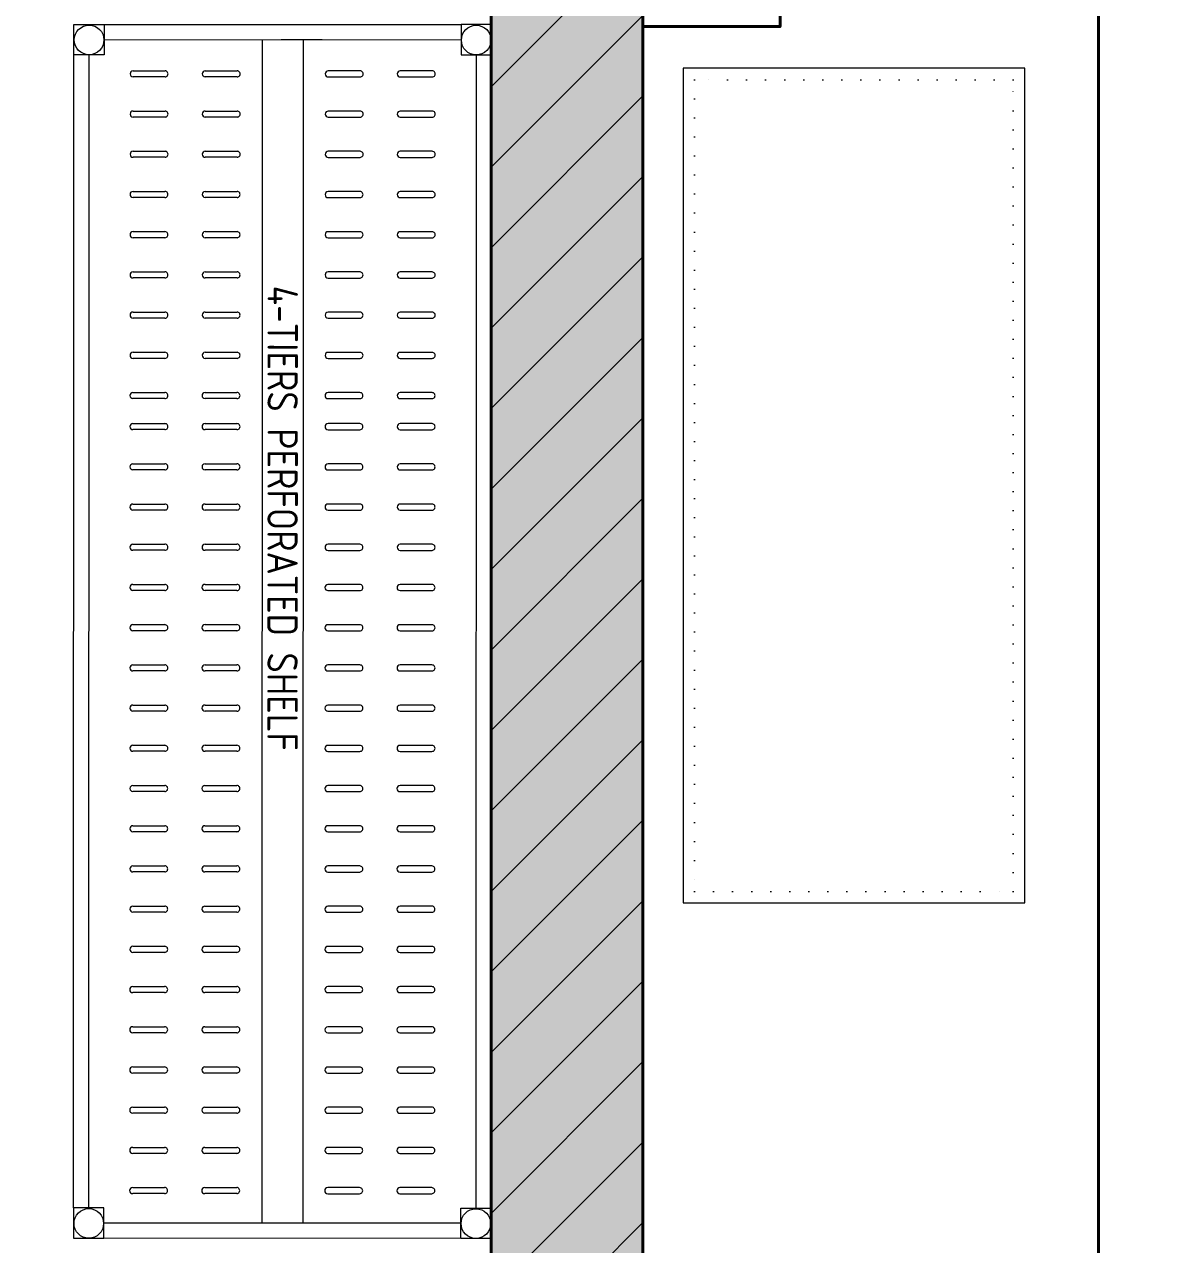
# Model space of a CAD drawing. Header units: millimetres. Extents: x 886808 to 1650903, y -1008069 to 230892.
# Drawn here: x 944304 to 945806, y -365685 to -364076 of the extents above; entities that cross this region are included whole.
import ezdxf

# ---------------------------------------------------------------- set-up
doc = ezdxf.new("R2010")
doc.units = ezdxf.units.MM
doc.linetypes.add('CENTER', pattern=[2, 1.25, -0.25, 0.25, -0.25])
doc.linetypes.add('DOT', pattern=[0.25, 0, -0.25])
doc.layers.get('0').update_dxf_attribs({"lineweight": 0})
for name, color, linetype, lineweight in [('01- NET TUONG- 242', 242, 'Continuous', 40), ('04-Net thay', 150, 'Continuous', 20), ('8l NET TO', 8, 'Continuous', 9), ('A-Wall', 113, 'Continuous', 30), ('A_Dim', 8, 'Continuous', 5), ('HACTH', 8, 'Continuous', 0), ('hatch', 250, 'Continuous', 0), ('I-FURN', 252, 'Continuous', 5)]:
    doc.layers.add(name, color=color, linetype=linetype, lineweight=lineweight)
doc.styles.add('MtXpl_architxt_shx', font='architxt.shx')
doc.styles.add('TIÊU ĐỀ', font='arial.ttf', dxfattribs={"height": 230})
doc.dimstyles.new('1-100', dxfattribs={"dimtxt": 230, "dimasz": 150, "dimexe": 150, "dimexo": 300, "dimgap": 90, "dimtad": 1, "dimdec": 0, "dimrnd": 5, "dimzin": 0, "dimtxsty": 'TIÊU ĐỀ', "dimblk": 'ARCHTICK', "dimcen": 100, "dimdle": 120, "dimclrd": 256, "dimclre": 256, "dimclrt": 2, "dimadec": 0, "dimazin": 0, "dimtfac": 1, "dimtdec": 0, "dimtix": 1, "dimtmove": 1, "dimatfit": 3, "dimldrblk": 'OPEN30', "dimfxl": 900, "dimtolj": 1, "dimtzin": 0, "dimlwd": 13, "dimlwe": 13, "dimarcsym": 1})

# ---------------------------------------------------------------- blocks, each defined once
blk = doc.blocks.new('TRUC KHU BEP')
at = {"layer": '8l NET TO', "color": 251, "linetype": 'CENTER', "ltscale": 1000, "true_color": 0x636466, "transparency": 33554636}
blk.add_line((10000, -3998.8), (10000, 41158.2), dxfattribs=at)
blk = doc.blocks.new('A$C26DD556D')
at = {"layer": 'hatch', "transparency": 33554636}
for p, q in [((11259.9, 6069.2), (11259.9, 6109.2)), ((11259.9, 6109.2), (11299.9, 6109.2)), ((11259.9, 6069.2), (11259.9, 6109.2)), ((11299.9, 6109.2), (11769.9, 6109)), ((11299.9, 6109.2), (11299.9, 6069.2)), ((11809.9, 6109), (11769.9, 6109)), ((11769.9, 6109), (11769.9, 6069)), ((11809.9, 6069), (11809.9, 6109)), ((11809.9, 6069), (11809.9, 6109)), ((11299.9, 6089.2), (11769.9, 6089)), ((11507.9, 6089.1), (11507.5, 4529.1)), ((11532.9, 6089.1), (11586.9, 6089.1)), ((11561.9, 6089.1), (11561.5, 4529.1)), ((11259.5, 4549.2), (11259.9, 6069.2)), ((11299.9, 6069.2), (11259.9, 6069.2)), ((11299.9, 6069.2), (11259.9, 6069.2)), ((11279.5, 4549.2), (11279.9, 6069.2)), ((11299.9, 6069.2), (11299.9, 6069.2)), ((11299.9, 6069.2), (11299.9, 6069.2)), ((11769.9, 6069), (11769.9, 6069)), ((11769.9, 6069), (11809.9, 6069)), ((11789.9, 6069), (11789.5, 4549)), ((11809.9, 6069), (11809.5, 4549)), ((11809.9, 6069), (11809.9, 6069)), ((11809.9, 6069), (11809.9, 6069)), ((11337.9, 6048), (11379.9, 6048)), ((11432.9, 6048), (11474.9, 6048)), ((11636.9, 6047.9), (11594.9, 6047.9)), ((11731.9, 6047.9), (11689.9, 6047.9)), ((11379.9, 6040), (11337.9, 6040)), ((11474.9, 6040), (11432.9, 6040)), ((11594.9, 6039.9), (11636.9, 6039.9)), ((11689.9, 6039.9), (11731.9, 6039.9)), ((11337.9, 5995), (11379.9, 5995)), ((11379.9, 5987), (11337.9, 5987)), ((11432.9, 5995), (11474.9, 5995)), ((11474.9, 5987), (11432.9, 5987)), ((11636.9, 5994.9), (11594.9, 5994.9)), ((11594.9, 5986.9), (11636.9, 5986.9)), ((11731.9, 5994.9), (11689.9, 5994.9)), ((11689.9, 5986.9), (11731.9, 5986.9)), ((11337.9, 5942), (11379.9, 5942)), ((11432.9, 5942), (11474.9, 5942)), ((11636.9, 5941.9), (11594.9, 5941.9)), ((11731.9, 5941.9), (11689.9, 5941.9)), ((11379.9, 5934), (11337.9, 5934)), ((11474.9, 5934), (11432.9, 5934)), ((11594.9, 5933.9), (11636.9, 5933.9)), ((11689.9, 5933.9), (11731.9, 5933.9)), ((11337.8, 5889), (11379.8, 5889)), ((11432.8, 5889), (11474.8, 5889)), ((11636.8, 5888.9), (11594.8, 5888.9)), ((11731.8, 5888.9), (11689.8, 5888.9)), ((11379.8, 5881), (11337.8, 5881)), ((11474.8, 5881), (11432.8, 5881)), ((11594.8, 5880.9), (11636.8, 5880.9)), ((11689.8, 5880.9), (11731.8, 5880.9)), ((11337.8, 5836), (11379.8, 5836)), ((11379.8, 5828), (11337.8, 5828)), ((11432.8, 5836), (11474.8, 5836)), ((11474.8, 5828), (11432.8, 5828)), ((11636.8, 5835.9), (11594.8, 5835.9)), ((11594.8, 5827.9), (11636.8, 5827.9)), ((11731.8, 5835.9), (11689.8, 5835.9)), ((11689.8, 5827.9), (11731.8, 5827.9)), ((11337.8, 5783), (11379.8, 5783)), ((11379.8, 5775), (11337.8, 5775)), ((11432.8, 5783), (11474.8, 5783)), ((11474.8, 5775), (11432.8, 5775)), ((11636.8, 5782.9), (11594.8, 5782.9)), ((11594.8, 5774.9), (11636.8, 5774.9)), ((11731.8, 5782.9), (11689.8, 5782.9)), ((11689.8, 5774.9), (11731.8, 5774.9)), ((11337.8, 5730), (11379.8, 5730)), ((11432.8, 5730), (11474.8, 5730)), ((11636.8, 5729.9), (11594.8, 5729.9)), ((11731.8, 5729.9), (11689.8, 5729.9)), ((11379.8, 5722), (11337.8, 5722)), ((11474.8, 5722), (11432.8, 5722)), ((11594.8, 5721.9), (11636.8, 5721.9)), ((11689.8, 5721.9), (11731.8, 5721.9)), ((11337.8, 5677), (11379.8, 5677)), ((11379.8, 5669), (11337.8, 5669)), ((11432.8, 5677), (11474.8, 5677)), ((11474.8, 5669), (11432.8, 5669)), ((11636.8, 5676.9), (11594.8, 5676.9)), ((11594.8, 5668.9), (11636.8, 5668.9)), ((11731.8, 5676.9), (11689.8, 5676.9)), ((11689.8, 5668.9), (11731.8, 5668.9)), ((11337.7, 5624), (11379.7, 5624)), ((11379.7, 5616), (11337.7, 5616)), ((11432.7, 5624), (11474.7, 5624)), ((11474.7, 5616), (11432.7, 5616)), ((11636.7, 5623.9), (11594.7, 5623.9)), ((11594.7, 5615.9), (11636.7, 5615.9)), ((11731.7, 5623.9), (11689.7, 5623.9)), ((11689.7, 5615.9), (11731.7, 5615.9)), ((11337.7, 5583), (11379.7, 5583)), ((11432.7, 5583), (11474.7, 5583)), ((11636.7, 5582.9), (11594.7, 5582.9)), ((11731.7, 5582.9), (11689.7, 5582.9)), ((11379.7, 5575), (11337.7, 5575)), ((11474.7, 5575), (11432.7, 5575)), ((11594.7, 5574.9), (11636.7, 5574.9)), ((11689.7, 5574.9), (11731.7, 5574.9)), ((11337.7, 5530), (11379.7, 5530)), ((11379.7, 5522), (11337.7, 5522)), ((11432.7, 5530), (11474.7, 5530)), ((11474.7, 5522), (11432.7, 5522)), ((11636.7, 5529.9), (11594.7, 5529.9)), ((11594.7, 5521.9), (11636.7, 5521.9)), ((11731.7, 5529.9), (11689.7, 5529.9)), ((11689.7, 5521.9), (11731.7, 5521.9)), ((11337.7, 5477), (11379.7, 5477)), ((11379.7, 5469), (11337.7, 5469)), ((11432.7, 5477), (11474.7, 5477)), ((11474.7, 5469), (11432.7, 5469)), ((11636.7, 5476.9), (11594.7, 5476.9)), ((11594.7, 5468.9), (11636.7, 5468.9)), ((11731.7, 5476.9), (11689.7, 5476.9)), ((11689.7, 5468.9), (11731.7, 5468.9)), ((11337.7, 5424), (11379.7, 5424)), ((11432.7, 5424), (11474.7, 5424)), ((11636.7, 5423.9), (11594.7, 5423.9)), ((11731.7, 5423.9), (11689.7, 5423.9)), ((11379.7, 5416), (11337.7, 5416)), ((11474.7, 5416), (11432.7, 5416)), ((11594.7, 5415.9), (11636.7, 5415.9)), ((11689.7, 5415.9), (11731.7, 5415.9)), ((11337.6, 5371), (11379.6, 5371)), ((11379.6, 5363), (11337.6, 5363)), ((11432.6, 5371), (11474.6, 5371)), ((11474.6, 5363), (11432.6, 5363)), ((11636.6, 5370.9), (11594.6, 5370.9)), ((11594.6, 5362.9), (11636.6, 5362.9)), ((11731.6, 5370.9), (11689.6, 5370.9)), ((11689.6, 5362.9), (11731.6, 5362.9)), ((11337.6, 5318), (11379.6, 5318)), ((11379.6, 5310), (11337.6, 5310)), ((11432.6, 5318), (11474.6, 5318)), ((11474.6, 5310), (11432.6, 5310)), ((11636.6, 5317.9), (11594.6, 5317.9)), ((11594.6, 5309.9), (11636.6, 5309.9)), ((11731.6, 5317.9), (11689.6, 5317.9)), ((11689.6, 5309.9), (11731.6, 5309.9)), ((11337.6, 5265), (11379.6, 5265)), ((11432.6, 5265), (11474.6, 5265)), ((11636.6, 5264.9), (11594.6, 5264.9)), ((11731.6, 5264.9), (11689.6, 5264.9)), ((11379.6, 5257), (11337.6, 5257)), ((11474.6, 5257), (11432.6, 5257)), ((11594.6, 5256.9), (11636.6, 5256.9)), ((11689.6, 5256.9), (11731.6, 5256.9)), ((11337.6, 5212), (11379.6, 5212)), ((11432.6, 5212), (11474.6, 5212)), ((11636.6, 5211.9), (11594.6, 5211.9)), ((11731.6, 5211.9), (11689.6, 5211.9)), ((11379.6, 5204), (11337.6, 5204)), ((11474.6, 5204), (11432.6, 5204)), ((11594.6, 5203.9), (11636.6, 5203.9)), ((11689.6, 5203.9), (11731.6, 5203.9)), ((11337.6, 5159), (11379.6, 5159)), ((11379.6, 5151), (11337.6, 5151)), ((11432.6, 5159), (11474.6, 5159)), ((11474.6, 5151), (11432.6, 5151)), ((11636.6, 5158.9), (11594.6, 5158.9)), ((11594.6, 5150.9), (11636.6, 5150.9)), ((11731.6, 5158.9), (11689.6, 5158.9)), ((11689.6, 5150.9), (11731.6, 5150.9)), ((11337.5, 5106), (11379.5, 5106)), ((11432.5, 5106), (11474.5, 5106)), ((11636.5, 5105.9), (11594.5, 5105.9)), ((11731.5, 5105.9), (11689.5, 5105.9)), ((11379.5, 5098), (11337.5, 5098)), ((11474.5, 5098), (11432.5, 5098)), ((11594.5, 5097.9), (11636.5, 5097.9)), ((11689.5, 5097.9), (11731.5, 5097.9)), ((11337.5, 5053), (11379.5, 5053)), ((11432.5, 5053), (11474.5, 5053)), ((11636.5, 5052.9), (11594.5, 5052.9)), ((11731.5, 5052.9), (11689.5, 5052.9)), ((11379.5, 5045), (11337.5, 5045)), ((11474.5, 5045), (11432.5, 5045)), ((11594.5, 5044.9), (11636.5, 5044.9)), ((11689.5, 5044.9), (11731.5, 5044.9)), ((11337.5, 5000), (11379.5, 5000)), ((11379.5, 4992), (11337.5, 4992)), ((11432.5, 5000), (11474.5, 5000)), ((11474.5, 4992), (11432.5, 4992)), ((11636.5, 4999.9), (11594.5, 4999.9)), ((11594.5, 4991.9), (11636.5, 4991.9)), ((11731.5, 4999.9), (11689.5, 4999.9)), ((11689.5, 4991.9), (11731.5, 4991.9)), ((11337.5, 4947), (11379.5, 4947)), ((11379.5, 4939), (11337.5, 4939)), ((11432.5, 4947), (11474.5, 4947)), ((11474.5, 4939), (11432.5, 4939)), ((11636.5, 4946.9), (11594.5, 4946.9)), ((11594.5, 4938.9), (11636.5, 4938.9)), ((11731.5, 4946.9), (11689.5, 4946.9)), ((11689.5, 4938.9), (11731.5, 4938.9)), ((11337.5, 4894), (11379.5, 4894)), ((11432.5, 4894), (11474.5, 4894)), ((11636.5, 4893.9), (11594.5, 4893.9)), ((11731.5, 4893.9), (11689.5, 4893.9)), ((11379.5, 4886), (11337.5, 4886)), ((11474.5, 4886), (11432.5, 4886)), ((11594.5, 4885.9), (11636.5, 4885.9)), ((11689.5, 4885.9), (11731.5, 4885.9)), ((11337.4, 4841), (11379.4, 4841)), ((11379.4, 4833), (11337.4, 4833)), ((11432.4, 4841), (11474.4, 4841)), ((11474.4, 4833), (11432.4, 4833)), ((11636.4, 4840.9), (11594.4, 4840.9)), ((11594.4, 4832.9), (11636.4, 4832.9)), ((11731.4, 4840.9), (11689.4, 4840.9)), ((11689.4, 4832.9), (11731.4, 4832.9)), ((11337.4, 4788), (11379.4, 4788)), ((11379.4, 4780), (11337.4, 4780)), ((11432.4, 4788), (11474.4, 4788)), ((11474.4, 4780), (11432.4, 4780)), ((11636.4, 4787.9), (11594.4, 4787.9)), ((11594.4, 4779.9), (11636.4, 4779.9)), ((11731.4, 4787.9), (11689.4, 4787.9)), ((11689.4, 4779.9), (11731.4, 4779.9)), ((11337.4, 4735), (11379.4, 4735)), ((11432.4, 4735), (11474.4, 4735)), ((11636.4, 4734.9), (11594.4, 4734.9)), ((11731.4, 4734.9), (11689.4, 4734.9)), ((11379.4, 4727), (11337.4, 4727)), ((11474.4, 4727), (11432.4, 4727)), ((11594.4, 4726.9), (11636.4, 4726.9)), ((11689.4, 4726.9), (11731.4, 4726.9)), ((11337.4, 4682), (11379.4, 4682)), ((11432.4, 4682), (11474.4, 4682)), ((11636.4, 4681.9), (11594.4, 4681.9)), ((11731.4, 4681.9), (11689.4, 4681.9)), ((11379.4, 4674), (11337.4, 4674)), ((11474.4, 4674), (11432.4, 4674)), ((11594.4, 4673.9), (11636.4, 4673.9)), ((11689.4, 4673.9), (11731.4, 4673.9)), ((11337.4, 4629), (11379.4, 4629)), ((11379.4, 4621), (11337.4, 4621)), ((11432.4, 4629), (11474.4, 4629)), ((11474.4, 4621), (11432.4, 4621)), ((11636.4, 4628.9), (11594.4, 4628.9)), ((11594.4, 4620.9), (11636.4, 4620.9)), ((11731.4, 4628.9), (11689.4, 4628.9)), ((11689.4, 4620.9), (11731.4, 4620.9)), ((11337.3, 4576), (11379.3, 4576)), ((11379.3, 4568), (11337.3, 4568)), ((11432.3, 4576), (11474.3, 4576)), ((11474.3, 4568), (11432.3, 4568)), ((11636.3, 4575.9), (11594.3, 4575.9)), ((11594.3, 4567.9), (11636.3, 4567.9)), ((11731.3, 4575.9), (11689.3, 4575.9)), ((11689.3, 4567.9), (11731.3, 4567.9)), ((11299.5, 4549.2), (11259.5, 4549.2)), ((11259.5, 4549.2), (11259.5, 4509.2)), ((11299.5, 4549.2), (11259.5, 4549.2)), ((11259.5, 4549.2), (11259.5, 4509.2)), ((11299.5, 4509.2), (11299.5, 4549.2)), ((11299.5, 4549.2), (11299.5, 4549.2)), ((11299.5, 4549.2), (11299.5, 4549.2)), ((11769.5, 4509), (11769.5, 4549)), ((11769.5, 4549), (11769.5, 4549)), ((11769.5, 4549), (11809.5, 4549)), ((11809.5, 4549), (11809.5, 4549)), ((11809.5, 4549), (11809.5, 4509)), ((11809.5, 4549), (11809.5, 4549)), ((11809.5, 4549), (11809.5, 4509)), ((11769.5, 4529), (11299.5, 4529.2)), ((11586.5, 4529.1), (11532.5, 4529.1)), ((11259.5, 4509.2), (11299.5, 4509.2)), ((11769.5, 4509), (11299.5, 4509.2)), ((11809.5, 4509), (11769.5, 4509))]:
    blk.add_line(p, q, dxfattribs=at)
for centre in [(11279.9, 6088.7), (11789.9, 6088.5), (11279.5, 4528.7), (11789.5, 4528.5)]:
    blk.add_circle(centre, 19.5, dxfattribs=at)
for centre, start, end in [((11337.9, 6044), 89.9777, 269.9777), ((11379.9, 6044), 269.9777, 89.9777), ((11432.9, 6044), 89.9777, 269.9777), ((11474.9, 6044), 269.9777, 89.9777), ((11594.9, 6043.9), 89.9777, 269.9777), ((11636.9, 6043.9), 269.9777, 89.9777), ((11689.9, 6043.9), 89.9777, 269.9777), ((11731.9, 6043.9), 269.9777, 89.9777), ((11337.9, 5991), 89.9777, 269.9777), ((11379.9, 5991), 269.9777, 89.9777), ((11432.9, 5991), 89.9777, 269.9777), ((11474.9, 5991), 269.9777, 89.9777), ((11594.9, 5990.9), 89.9777, 269.9777), ((11636.9, 5990.9), 269.9777, 89.9777), ((11689.9, 5990.9), 89.9777, 269.9777), ((11731.9, 5990.9), 269.9777, 89.9777), ((11337.9, 5938), 89.9777, 269.9777), ((11379.9, 5938), 269.9777, 89.9777), ((11432.9, 5938), 89.9777, 269.9777), ((11474.9, 5938), 269.9777, 89.9777), ((11594.9, 5937.9), 89.9777, 269.9777), ((11636.9, 5937.9), 269.9777, 89.9777), ((11689.9, 5937.9), 89.9777, 269.9777), ((11731.9, 5937.9), 269.9777, 89.9777), ((11337.8, 5885), 89.9777, 269.9777), ((11379.8, 5885), 269.9777, 89.9777), ((11432.8, 5885), 89.9777, 269.9777), ((11474.8, 5885), 269.9777, 89.9777), ((11594.8, 5884.9), 89.9777, 269.9777), ((11636.8, 5884.9), 269.9777, 89.9777), ((11689.8, 5884.9), 89.9777, 269.9777), ((11731.8, 5884.9), 269.9777, 89.9777), ((11337.8, 5832), 89.9777, 269.9777), ((11379.8, 5832), 269.9777, 89.9777), ((11432.8, 5832), 89.9777, 269.9777), ((11474.8, 5832), 269.9777, 89.9777), ((11594.8, 5831.9), 89.9777, 269.9777), ((11636.8, 5831.9), 269.9777, 89.9777), ((11689.8, 5831.9), 89.9777, 269.9777), ((11731.8, 5831.9), 269.9777, 89.9777), ((11337.8, 5779), 89.9777, 269.9777), ((11379.8, 5779), 269.9777, 89.9777), ((11432.8, 5779), 89.9777, 269.9777), ((11474.8, 5779), 269.9777, 89.9777), ((11594.8, 5778.9), 89.9777, 269.9777), ((11636.8, 5778.9), 269.9777, 89.9777), ((11689.8, 5778.9), 89.9777, 269.9777), ((11731.8, 5778.9), 269.9777, 89.9777), ((11337.8, 5726), 89.9777, 269.9777), ((11379.8, 5726), 269.9777, 89.9777), ((11432.8, 5726), 89.9777, 269.9777), ((11474.8, 5726), 269.9777, 89.9777), ((11594.8, 5725.9), 89.9777, 269.9777), ((11636.8, 5725.9), 269.9777, 89.9777), ((11689.8, 5725.9), 89.9777, 269.9777), ((11731.8, 5725.9), 269.9777, 89.9777), ((11337.8, 5673), 89.9777, 269.9777), ((11379.8, 5673), 269.9777, 89.9777), ((11432.8, 5673), 89.9777, 269.9777), ((11474.8, 5673), 269.9777, 89.9777), ((11594.8, 5672.9), 89.9777, 269.9777), ((11636.8, 5672.9), 269.9777, 89.9777), ((11689.8, 5672.9), 89.9777, 269.9777), ((11731.8, 5672.9), 269.9777, 89.9777), ((11337.7, 5620), 89.9777, 269.9777), ((11379.7, 5620), 269.9777, 89.9777), ((11432.7, 5620), 89.9777, 269.9777), ((11474.7, 5620), 269.9777, 89.9777), ((11594.7, 5619.9), 89.9777, 269.9777), ((11636.7, 5619.9), 269.9777, 89.9777), ((11689.7, 5619.9), 89.9777, 269.9777), ((11731.7, 5619.9), 269.9777, 89.9777), ((11337.7, 5579), 89.9777, 269.9777), ((11379.7, 5579), 269.9777, 89.9777), ((11432.7, 5579), 89.9777, 269.9777), ((11474.7, 5579), 269.9777, 89.9777), ((11594.7, 5578.9), 89.9777, 269.9777), ((11636.7, 5578.9), 269.9777, 89.9777), ((11689.7, 5578.9), 89.9777, 269.9777), ((11731.7, 5578.9), 269.9777, 89.9777), ((11337.7, 5526), 89.9777, 269.9777), ((11379.7, 5526), 269.9777, 89.9777), ((11432.7, 5526), 89.9777, 269.9777), ((11474.7, 5526), 269.9777, 89.9777), ((11594.7, 5525.9), 89.9777, 269.9777), ((11636.7, 5525.9), 269.9777, 89.9777), ((11689.7, 5525.9), 89.9777, 269.9777), ((11731.7, 5525.9), 269.9777, 89.9777), ((11337.7, 5473), 89.9777, 269.9777), ((11379.7, 5473), 269.9777, 89.9777), ((11432.7, 5473), 89.9777, 269.9777), ((11474.7, 5473), 269.9777, 89.9777), ((11594.7, 5472.9), 89.9777, 269.9777), ((11636.7, 5472.9), 269.9777, 89.9777), ((11689.7, 5472.9), 89.9777, 269.9777), ((11731.7, 5472.9), 269.9777, 89.9777), ((11337.7, 5420), 89.9777, 269.9777), ((11379.7, 5420), 269.9777, 89.9777), ((11432.7, 5420), 89.9777, 269.9777), ((11474.7, 5420), 269.9777, 89.9777), ((11594.7, 5419.9), 89.9777, 269.9777), ((11636.7, 5419.9), 269.9777, 89.9777), ((11689.7, 5419.9), 89.9777, 269.9777), ((11731.7, 5419.9), 269.9777, 89.9777), ((11337.6, 5367), 89.9777, 269.9777), ((11379.6, 5367), 269.9777, 89.9777), ((11432.6, 5367), 89.9777, 269.9777), ((11474.6, 5367), 269.9777, 89.9777), ((11594.6, 5366.9), 89.9777, 269.9777), ((11636.6, 5366.9), 269.9777, 89.9777), ((11689.6, 5366.9), 89.9777, 269.9777), ((11731.6, 5366.9), 269.9777, 89.9777), ((11337.6, 5314), 89.9777, 269.9777), ((11379.6, 5314), 269.9777, 89.9777), ((11432.6, 5314), 89.9777, 269.9777), ((11474.6, 5314), 269.9777, 89.9777), ((11594.6, 5313.9), 89.9777, 269.9777), ((11636.6, 5313.9), 269.9777, 89.9777), ((11689.6, 5313.9), 89.9777, 269.9777), ((11731.6, 5313.9), 269.9777, 89.9777), ((11337.6, 5261), 89.9777, 269.9777), ((11379.6, 5261), 269.9777, 89.9777), ((11432.6, 5261), 89.9777, 269.9777), ((11474.6, 5261), 269.9777, 89.9777), ((11594.6, 5260.9), 89.9777, 269.9777), ((11636.6, 5260.9), 269.9777, 89.9777), ((11689.6, 5260.9), 89.9777, 269.9777), ((11731.6, 5260.9), 269.9777, 89.9777), ((11337.6, 5208), 89.9777, 269.9777), ((11379.6, 5208), 269.9777, 89.9777), ((11432.6, 5208), 89.9777, 269.9777), ((11474.6, 5208), 269.9777, 89.9777), ((11594.6, 5207.9), 89.9777, 269.9777), ((11636.6, 5207.9), 269.9777, 89.9777), ((11689.6, 5207.9), 89.9777, 269.9777), ((11731.6, 5207.9), 269.9777, 89.9777), ((11337.6, 5155), 89.9777, 269.9777), ((11379.6, 5155), 269.9777, 89.9777), ((11432.6, 5155), 89.9777, 269.9777), ((11474.6, 5155), 269.9777, 89.9777), ((11594.6, 5154.9), 89.9777, 269.9777), ((11636.6, 5154.9), 269.9777, 89.9777), ((11689.6, 5154.9), 89.9777, 269.9777), ((11731.6, 5154.9), 269.9777, 89.9777), ((11337.5, 5102), 89.9777, 269.9777), ((11379.5, 5102), 269.9777, 89.9777), ((11432.5, 5102), 89.9777, 269.9777), ((11474.5, 5102), 269.9777, 89.9777), ((11594.5, 5101.9), 89.9777, 269.9777), ((11636.5, 5101.9), 269.9777, 89.9777), ((11689.5, 5101.9), 89.9777, 269.9777), ((11731.5, 5101.9), 269.9777, 89.9777), ((11337.5, 5049), 89.9777, 269.9777), ((11379.5, 5049), 269.9777, 89.9777), ((11432.5, 5049), 89.9777, 269.9777), ((11474.5, 5049), 269.9777, 89.9777), ((11594.5, 5048.9), 89.9777, 269.9777), ((11636.5, 5048.9), 269.9777, 89.9777), ((11689.5, 5048.9), 89.9777, 269.9777), ((11731.5, 5048.9), 269.9777, 89.9777), ((11337.5, 4996), 89.9777, 269.9777), ((11379.5, 4996), 269.9777, 89.9777), ((11432.5, 4996), 89.9777, 269.9777), ((11474.5, 4996), 269.9777, 89.9777), ((11594.5, 4995.9), 89.9777, 269.9777), ((11636.5, 4995.9), 269.9777, 89.9777), ((11689.5, 4995.9), 89.9777, 269.9777), ((11731.5, 4995.9), 269.9777, 89.9777), ((11337.5, 4943), 89.9777, 269.9777), ((11379.5, 4943), 269.9777, 89.9777), ((11432.5, 4943), 89.9777, 269.9777), ((11474.5, 4943), 269.9777, 89.9777), ((11594.5, 4942.9), 89.9777, 269.9777), ((11636.5, 4942.9), 269.9777, 89.9777), ((11689.5, 4942.9), 89.9777, 269.9777), ((11731.5, 4942.9), 269.9777, 89.9777), ((11337.5, 4890), 89.9777, 269.9777), ((11379.5, 4890), 269.9777, 89.9777), ((11432.5, 4890), 89.9777, 269.9777), ((11474.5, 4890), 269.9777, 89.9777), ((11594.5, 4889.9), 89.9777, 269.9777), ((11636.5, 4889.9), 269.9777, 89.9777), ((11689.5, 4889.9), 89.9777, 269.9777), ((11731.5, 4889.9), 269.9777, 89.9777), ((11337.4, 4837), 89.9777, 269.9777), ((11379.4, 4837), 269.9777, 89.9777), ((11432.4, 4837), 89.9777, 269.9777), ((11474.4, 4837), 269.9777, 89.9777), ((11594.4, 4836.9), 89.9777, 269.9777), ((11636.4, 4836.9), 269.9777, 89.9777), ((11689.4, 4836.9), 89.9777, 269.9777), ((11731.4, 4836.9), 269.9777, 89.9777), ((11337.4, 4784), 89.9777, 269.9777), ((11379.4, 4784), 269.9777, 89.9777), ((11432.4, 4784), 89.9777, 269.9777), ((11474.4, 4784), 269.9777, 89.9777), ((11594.4, 4783.9), 89.9777, 269.9777), ((11636.4, 4783.9), 269.9777, 89.9777), ((11689.4, 4783.9), 89.9777, 269.9777), ((11731.4, 4783.9), 269.9777, 89.9777), ((11337.4, 4731), 89.9777, 269.9777), ((11379.4, 4731), 269.9777, 89.9777), ((11432.4, 4731), 89.9777, 269.9777), ((11474.4, 4731), 269.9777, 89.9777), ((11594.4, 4730.9), 89.9777, 269.9777), ((11636.4, 4730.9), 269.9777, 89.9777), ((11689.4, 4730.9), 89.9777, 269.9777), ((11731.4, 4730.9), 269.9777, 89.9777), ((11337.4, 4678), 89.9777, 269.9777), ((11379.4, 4678), 269.9777, 89.9777), ((11432.4, 4678), 89.9777, 269.9777), ((11474.4, 4678), 269.9777, 89.9777), ((11594.4, 4677.9), 89.9777, 269.9777), ((11636.4, 4677.9), 269.9777, 89.9777), ((11689.4, 4677.9), 89.9777, 269.9777), ((11731.4, 4677.9), 269.9777, 89.9777), ((11337.4, 4625), 89.9777, 269.9777), ((11379.4, 4625), 269.9777, 89.9777), ((11432.4, 4625), 89.9777, 269.9777), ((11474.4, 4625), 269.9777, 89.9777), ((11594.4, 4624.9), 89.9777, 269.9777), ((11636.4, 4624.9), 269.9777, 89.9777), ((11689.4, 4624.9), 89.9777, 269.9777), ((11731.4, 4624.9), 269.9777, 89.9777), ((11337.3, 4572), 89.9777, 269.9777), ((11379.3, 4572), 269.9777, 89.9777), ((11432.3, 4572), 89.9777, 269.9777), ((11474.3, 4572), 269.9777, 89.9777), ((11594.3, 4571.9), 89.9777, 269.9777), ((11636.3, 4571.9), 269.9777, 89.9777), ((11689.3, 4571.9), 89.9777, 269.9777), ((11731.3, 4571.9), 269.9777, 89.9777)]:
    blk.add_arc(centre, 4, start, end, dxfattribs=at)
at = {"layer": 'hatch', "transparency": 33554636, "style": 'MtXpl_architxt_shx'}
blk.add_text('4-TIERS PERFORATED SHELF', height=40, rotation=269.9749, dxfattribs=at).set_placement((11514.9, 5764.8))
blk = doc.blocks.new('_ArchTick')
at = {"color": 0, "linetype": 'ByBlock', "const_width": 0.15}
blk.add_lwpolyline([(-0.5, -0.5), (0.5, 0.5)], dxfattribs=at)
blk = doc.blocks.new('*D1111')
at = {"layer": 'A_Dim', "lineweight": 13, "transparency": 16777216}
for p, q in [((944081, -365801.3), (944081, -365651.3)), ((943969.5, -365801.3), (943931, -365801.3)), ((944081, -365801.3), (944081, -365947.1)), ((944768.6, -365947.1), (943931, -365947.1)), ((944081, -365947.1), (944081, -366097.1))]:
    blk.add_line(p, q, dxfattribs=at)
at = {"layer": 'Defpoints', "color": 0, "transparency": 16777216}
for p in [(944269.5, -365801.3), (944081, -365947.1), (945068.6, -365947.1)]:
    blk.add_point(p, dxfattribs=at)
at = {"layer": 'A_Dim', "lineweight": 13, "transparency": 16777216, "xscale": 150, "yscale": 150, "zscale": 150}
for p, rotation in [((944081, -365801.3), 270), ((944081, -365947.1), 90)]:
    blk.add_blockref('_ArchTick', p, dxfattribs=dict(at, rotation=rotation))
at = {"layer": 'A_Dim', "color": 2, "transparency": 16777216, "insert": (943873.6, -365874.2), "char_height": 230, "attachment_point": 5, "rotation": 90, "style": 'TIÊU ĐỀ'}
blk.add_mtext('\\A1;145', dxfattribs=at)
blk = doc.blocks.new('_Open30')
at = {"color": 0, "linetype": 'ByBlock', "lineweight": -2}
for p, q in [((-1, 0.268), (0, 0)), ((0, 0), (-1, -0.268)), ((0, 0), (-1, 0))]:
    blk.add_line(p, q, dxfattribs=at)
blk = doc.blocks.new('*D1135')
at = {"layer": 'A_Dim', "lineweight": 13, "transparency": 16777216}
for p, q in [((939258.1, -362176.5), (939258.1, -370420)), ((945038.6, -370270), (939138.1, -370270)), ((944918.6, -370384), (944918.6, -370420))]:
    blk.add_line(p, q, dxfattribs=at)
at = {"layer": 'Defpoints', "color": 0, "transparency": 16777216}
for p in [(939258.1, -361876.5), (944918.6, -370084), (939258.1, -370270)]:
    blk.add_point(p, dxfattribs=at)
at = {"layer": 'A_Dim', "lineweight": 13, "transparency": 16777216, "xscale": 150, "yscale": 150, "zscale": 150, "rotation": 180}
blk.add_blockref('_ArchTick', (939258.1, -370270), dxfattribs=at)
at = {"layer": 'A_Dim', "lineweight": 13, "transparency": 16777216, "xscale": 150, "yscale": 150, "zscale": 150}
blk.add_blockref('_ArchTick', (944918.6, -370270), dxfattribs=at)
at = {"layer": 'A_Dim', "color": 2, "transparency": 16777216, "insert": (942088.3, -370062.6), "char_height": 230, "attachment_point": 5, "style": 'TIÊU ĐỀ'}
blk.add_mtext('\\A1;5660', dxfattribs=at)
blk = doc.blocks.new('A$C04045CA8')
at = {"layer": '01- NET TUONG- 242', "transparency": 33554636}
blk.add_lwpolyline([(5100, 2600), (5100, 2000), (0, 2000), (0, 2600)], close=True, dxfattribs=at)
blk.add_lwpolyline([(3043.6, 2600), (3043.6, 2419.3), (2683.6, 2419.3), (2683.6, 2600)], dxfattribs=at)
at = {"layer": '04-Net thay', "transparency": 33554636}
blk.add_lwpolyline([(2628.6, 2097), (2628.6, 2547), (1528.6, 2547), (1528.6, 2097)], close=True, dxfattribs=at)
at = {"layer": '8l NET TO', "linetype": 'DOT', "ltscale": 100, "transparency": 33554636}
blk.add_lwpolyline([(2613.6, 2112), (2613.6, 2532), (1543.6, 2532), (1543.6, 2112)], close=True, dxfattribs=at)
blk = doc.blocks.new('A$C6EF14BBD')
at = {"layer": 'A-Wall', "transparency": 33554636}
blk.add_blockref('A$C04045CA8', (0, 0), dxfattribs=at)

msp = doc.modelspace()

# ---------------------------------------------------------------- hatches: boundary and pattern name
at = {"layer": 'HACTH', "transparency": 33554636}
h = msp.add_hatch(dxfattribs=at)
h.set_pattern_fill('ANSI31', color=256)
h.set_pattern_definition([(45, (964918.58753, -375398.97638), (-0.08838834765, 0.08838834765), [])])
h.paths.add_polyline_path([(944908.9, -342598.5), (964918.6, -342598.5), (964918.6, -342399), (944908.9, -342399)])
h.paths.add_polyline_path([(951268.6, -375199), (951068.6, -375199), (951068.6, -375399), (951268.6, -375399)], flags=17)
h.paths.add_polyline_path([(944918.6, -369049), (945118.6, -369049), (945118.6, -379299), (944918.6, -379299)])
h.paths.add_polyline_path([(952268.6, -375199), (958318.6, -375199), (958318.6, -375399), (952268.6, -375399)], flags=17)
h.paths.add_polyline_path([(952568.6, -375199), (952568.6, -369649), (952668.6, -369649), (952668.6, -375199)], flags=17)
h.paths.add_polyline_path([(952868.6, -369649), (952568.6, -369649), (952568.6, -369549), (952868.6, -369549)], flags=17)
h.paths.add_polyline_path([(964393.6, -369649), (964593.6, -369649), (964593.6, -369549), (964393.6, -369549)], flags=17)
h.paths.add_polyline_path([(953868.6, -369649), (963393.6, -369649), (963393.6, -369549), (953868.6, -369549)], flags=17)
h.paths.add_polyline_path([(945118.6, -365947.1), (944918.6, -365947.1), (944918.6, -360006.3), (945118.6, -360006.3)])
h.paths.add_polyline_path([(945118.6, -357549), (945418.6, -357549), (945418.6, -358249), (945118.6, -358249), (945118.6, -358149), (945318.6, -358149), (945318.6, -357649), (945118.6, -357649)], flags=17)
h.paths.add_polyline_path([(945118.6, -375299), (945318.6, -375299), (945318.6, -375199), (945118.6, -375199)], flags=17)
h.paths.add_polyline_path([(945118.6, -375699), (945418.6, -375699), (945418.6, -375799), (945118.6, -375799)], flags=17)
h.paths.add_polyline_path([(945318.6, -375699), (945418.6, -375699), (945418.6, -375199), (945318.6, -375199)], flags=17)
h.paths.add_polyline_path([(950868.6, -373599), (951068.6, -373599), (951068.6, -379499), (950868.6, -379499)], flags=17)
h.paths.add_polyline_path([(950768.6, -372399), (951068.6, -372399), (951068.6, -372499), (950768.6, -372499)], flags=17)
h.paths.add_polyline_path([(948018.6, -372599), (948018.6, -369649), (948118.6, -369649), (948118.6, -372399), (949968.6, -372399), (949968.6, -372499), (948118.6, -372499), (948118.6, -372599)], flags=17)
h.paths.add_polyline_path([(945118.6, -373499), (948018.6, -373499), (948018.6, -373399), (948118.6, -373399), (948118.6, -373499), (951068.6, -373499), (951068.6, -373599), (945118.6, -373599)], flags=17)
h.paths.add_polyline_path([(950868.6, -372399), (951068.6, -372399), (951068.6, -369649), (950868.6, -369649)], flags=17)
h.paths.add_polyline_path([(951068.6, -369549), (945118.6, -369549), (945118.6, -369649), (951068.6, -369649)], flags=17)
h.paths.add_polyline_path([(945318.6, -369149), (945418.6, -369149), (945418.6, -369549), (945318.6, -369549)], flags=17)
h.paths.add_polyline_path([(945118.6, -369149), (945418.6, -369149), (945418.6, -369049), (945118.6, -369049)], flags=17)
h.paths.add_polyline_path([(947168.6, -378399), (947168.6, -377999), (948868.6, -377999), (948868.6, -378399), (948768.6, -378399), (948768.6, -378099), (947268.6, -378099), (947268.6, -378399)], flags=17)
h.paths.add_polyline_path([(948218.6, -373599), (948418.6, -373599), (948418.6, -377999), (948218.6, -377999)], flags=17)
h.paths.add_polyline_path([(946528.6, -343999), (946628.6, -343999), (946628.6, -342599), (946528.6, -342599)])
h.paths.add_polyline_path([(945118.6, -343999), (946628.6, -343999), (946628.6, -344099), (945118.6, -344099)])
h.paths.add_polyline_path([(964718.6, -344799), (964918.6, -344799), (964918.6, -342598.5), (964718.6, -342598.5)])
h.paths.add_polyline_path([(944918.6, -350329), (945118.6, -350329), (945118.6, -343999), (944918.6, -343999)])
h.paths.add_polyline_path([(944918.6, -358406.3), (945118.6, -358406.3), (945118.6, -351929), (944918.6, -351929)])
h.paths.add_polyline_path([(955872.6, -379499), (956662.6, -379499), (956662.6, -379399), (955872.6, -379399)], flags=17)
h.paths.add_polyline_path([(953472.6, -379499), (954272.6, -379499), (954272.6, -379399), (953472.6, -379399)], flags=17)
h.paths.add_polyline_path([(951068.6, -379499), (951872.6, -379499), (951872.6, -379399), (951068.6, -379399)], flags=17)
h.paths.add_polyline_path([(947283.6, -379299), (947170, -379299), (947170, -379199), (947283.6, -379199)], flags=17)
h.paths.add_polyline_path([(948753.6, -379299), (948868.6, -379299), (948868.6, -379199), (948753.6, -379199)], flags=17)
h.paths.add_polyline_path([(950868.6, -379499), (948753.6, -379499), (948753.6, -379299), (950868.6, -379299)], flags=17)
h.paths.add_polyline_path([(944918.6, -379299), (947283.6, -379299), (947283.6, -379499), (944918.6, -379499)])
h.paths.add_polyline_path([(945118.6, -352899), (945118.6, -352999), (945418.6, -352999), (945418.6, -352299), (945118.6, -352299), (945118.6, -352399), (945318.6, -352399), (945318.6, -352899)], flags=17)
edge = h.paths.add_edge_path()
edge.add_line((944918.6, -369049), (945118.6, -369049))
edge.add_line((964718.6, -347299), (964718.6, -344999))
edge.add_line((964718.6, -344999), (962718.6, -344999))
edge.add_line((962718.6, -344999), (962718.6, -345299))
edge.add_line((962718.6, -345299), (962518.6, -345299))
edge.add_line((962518.6, -345299), (962518.6, -344799))
edge.add_line((962518.6, -344799), (964918.6, -344799))
edge.add_line((964918.6, -344799), (964918.6, -347499))
edge.add_line((964918.6, -347499), (962518.6, -347499))
edge.add_line((962518.6, -347499), (962518.6, -346999))
edge.add_line((962518.6, -346999), (962718.6, -346999))
edge.add_line((962718.6, -346999), (962718.6, -347299))
edge.add_line((962718.6, -347299), (964708.6, -347299))
edge.add_line((955872.6, -379499), (955872.6, -379399))
edge.add_line((954272.6, -379499), (954272.6, -379399))
edge.add_line((953472.6, -379499), (953472.6, -379399))
edge.add_line((951872.6, -379499), (951872.6, -379399))
h = msp.add_hatch(dxfattribs=at)
h.set_pattern_fill('ANSI31', color=256, scale=600)
h.set_pattern_definition([(45, (-482417.115, -353769.404), (-53.0330086, 53.0330086), [])])
h.paths.add_polyline_path([(944918.6, -353623.3), (945118.6, -353623.3), (945118.6, -343849), (944918.6, -343849)])
h.paths.add_polyline_path([(946528.6, -343999), (946628.6, -343999), (946628.6, -342599), (946528.6, -342599)])
h.paths.add_polyline_path([(945118.6, -343999), (946628.6, -343999), (946628.6, -344099), (945118.6, -344099)])
h.paths.add_polyline_path([(944918.6, -342599), (947798.6, -342599), (947798.6, -342399), (944918.6, -342399)])
h.paths.add_polyline_path([(965418.6, -344828.5), (965218.6, -344828.5), (965218.6, -342599), (965418.6, -342599)])
h.paths.add_polyline_path([(945118.6, -365947.1), (944918.6, -365947.1), (944918.6, -360006.3), (945118.6, -360006.3)])
h.paths.add_polyline_path([(945118.6, -357549), (945418.6, -357549), (945418.6, -358249), (945118.6, -358249), (945118.6, -358149), (945318.6, -358149), (945318.6, -357649), (945118.6, -357649)])
h.paths.add_polyline_path([(944918.6, -358406.3), (945118.6, -358406.3), (945118.6, -355344.4), (944918.6, -355344.4)])
h.paths.add_polyline_path([(945118.6, -352899), (945118.6, -352999), (945418.6, -352999), (945418.6, -352299), (945118.6, -352299), (945118.6, -352399), (945318.6, -352399), (945318.6, -352899)])
h.paths.add_polyline_path([(963258.6, -347299), (963258.6, -345028.5), (965218.6, -345028.5), (965218.6, -345413.5), (965418.6, -345413.5), (965418.6, -344828.5), (963058.6, -344828.5), (963058.6, -347499), (965418.6, -347499), (965418.6, -346914), (965218.6, -346914), (965218.6, -347299)])
h.paths.add_polyline_path([(951268.6, -375199), (950768.6, -375199), (950768.6, -375399), (951268.6, -375399)])
h.paths.add_polyline_path([(944918.6, -369349), (945118.6, -369349), (945118.6, -379299), (944918.6, -379299)])
h.paths.add_polyline_path([(952568.6, -375199), (952568.6, -369649), (952668.6, -369649), (952668.6, -375199)])
h.paths.add_polyline_path([(952868.6, -369649), (952568.6, -369649), (952568.6, -369549), (952868.6, -369549)])
h.paths.add_polyline_path([(964893.6, -369649), (965118.6, -369649), (965118.6, -369549), (964893.6, -369549)])
h.paths.add_polyline_path([(953868.6, -369649), (963893.6, -369649), (963893.6, -369549), (953868.6, -369549)])
h.paths.add_polyline_path([(947268.6, -379299), (947168.6, -379299), (947168.6, -379199), (947268.6, -379199)])
h.paths.add_polyline_path([(948868.6, -379299), (948968.6, -379299), (948968.6, -379199), (948868.6, -379199)])
h.paths.add_polyline_path([(950868.6, -379499), (948868.6, -379499), (948868.6, -379299), (950868.6, -379299)])
h.paths.add_polyline_path([(950868.6, -375399), (951068.6, -375399), (951068.6, -379499), (950868.6, -379499)])
h.paths.add_polyline_path([(950768.6, -374099), (951068.6, -374099), (951068.6, -374199), (950768.6, -374199)])
h.paths.add_polyline_path([(947718.6, -374399), (947718.6, -369649), (947818.6, -369649), (947818.6, -374099), (950768.6, -374099), (950768.6, -374199), (947818.6, -374199), (947818.6, -374399)])
h.paths.add_polyline_path([(945118.6, -375299), (947718.6, -375299), (947718.6, -375199), (947818.6, -375199), (947818.6, -375299), (950768.6, -375299), (950768.6, -375399), (945118.6, -375399)])
h.paths.add_polyline_path([(950868.6, -373199), (951068.6, -373199), (951068.6, -369649), (950868.6, -369649)])
h.paths.add_polyline_path([(951068.6, -369549), (945118.6, -369549), (945118.6, -369649), (951068.6, -369649)])
h.paths.add_polyline_path([(945418.6, -378348.8), (945518.6, -378348.8), (945518.6, -379298.8), (945418.6, -379298.8)])
h.paths.add_polyline_path([(945118.6, -378349.2), (945518.6, -378349.2), (945518.6, -378249.2), (945118.6, -378249.2)])
h.paths.add_polyline_path([(944918.6, -379299), (947268.6, -379299), (947268.6, -379499), (944918.6, -379499)])
h.paths.add_polyline_path([(947168.6, -378399), (947168.6, -377299), (948968.6, -377299), (948968.6, -378399), (948868.6, -378399), (948868.6, -377399), (947268.6, -377399), (947268.6, -378399)])
h.paths.add_polyline_path([(947168.6, -375399), (947268.6, -375399), (947268.6, -377299), (947168.6, -377299)])
h.paths.add_polyline_path([(952268.6, -375199), (958318.6, -375199), (958318.6, -375399), (952268.6, -375399)])
h.paths.add_polyline_path([(949598.6, -342399.2), (953643.6, -342399.2), (953643.6, -342599), (949598.6, -342599)])
h.paths.add_polyline_path([(955443.6, -342599), (959198.6, -342599.2), (959198.6, -342399.2), (955443.6, -342399)])
h.paths.add_polyline_path([(945118.6, -342749), (944918.6, -342749), (944918.6, -342599), (945118.6, -342599)])
h.paths.add_polyline_path([(960998.6, -342399.4), (965418.6, -342399.2), (965418.6, -342598.8), (960998.6, -342599)])
h.paths.add_polyline_path([(958318.6, -344928.6), (958218.6, -344928.6), (958218.6, -342599), (958318.6, -342599)])
h.paths.add_polyline_path([(958418.3, -344928.8), (958318.6, -344928.8), (958318.6, -344828.8), (958418.3, -344828.8)])
h.paths.add_polyline_path([(963058.6, -344928.8), (960038.6, -344928.8), (960038.6, -344828.8), (963058.6, -344828.8)])
h.paths.add_polyline_path([(951068.6, -379499), (951872.6, -379499), (951872.6, -379299), (951068.6, -379299)])
h.paths.add_polyline_path([(953472.6, -379499), (954272.6, -379499), (954272.6, -379299), (953472.6, -379299)])
h.paths.add_polyline_path([(955872.6, -379499), (956784.8, -379499), (956784.8, -379299), (955872.6, -379299)])
h.paths.add_polyline_path([(945118.6, -367949.5), (944918.6, -367949.5), (944918.6, -368349), (945118.6, -368349)])
h.paths.add_polyline_path([(950868.6, -373999), (951068.6, -373999), (951068.6, -374099), (950868.6, -374099)])

# ---------------------------------------------------------------- linework, layer by layer
at = {"layer": '01- NET TUONG- 242', "transparency": 33554636}
msp.add_lwpolyline([(945118.6, -365947.1), (944918.6, -365947.1), (944918.6, -360006.3), (945118.6, -360006.3)], close=True, dxfattribs=at)
at = {"layer": '8l NET TO', "color": 251, "linetype": 'CENTER', "ltscale": 1000, "true_color": 0x636466, "transparency": 33554636}
msp.add_line((944918.6, -383492.2), (944918.6, -338335.2), dxfattribs=at)

# ---------------------------------------------------------------- block references
at = {"transparency": 33554636}
msp.add_blockref('TRUC KHU BEP', (934918.6, -379499.2), dxfattribs=at)
at = {"layer": 'A_Dim', "rotation": 90}
msp.add_blockref('A$C6EF14BBD', (947718.6, -366762.8), dxfattribs=at)
at = {"layer": 'I-FURN', "transparency": 33554636}
msp.add_blockref('A$C26DD556D', (933109.1, -370185.5), dxfattribs=at)

# ---------------------------------------------------------------- dimensions: what is measured, and where the dimension line sits
at = {"layer": 'A_Dim'}
dim = msp.add_linear_dim(base=(939258.0939, -370270), p1=(944918.5826, -370084), p2=(939258.0939, -361876.4822), dimstyle='1-100', dxfattribs=at)
dim.commit()
dim.dimension.update_dxf_attribs({"geometry": '*D1135', "text_midpoint": (942088.3382, -370062.5682)})
dim = msp.add_linear_dim(base=(944081, -365947.1), p1=(944269.5, -365801.3), p2=(945068.6, -365947.1), angle=90, dimstyle='1-100', dxfattribs=at)
dim.commit()
dim.dimension.update_dxf_attribs({"geometry": '*D1111', "text_midpoint": (943873.6, -365874.2)})

doc.saveas('drawing.dxf')
